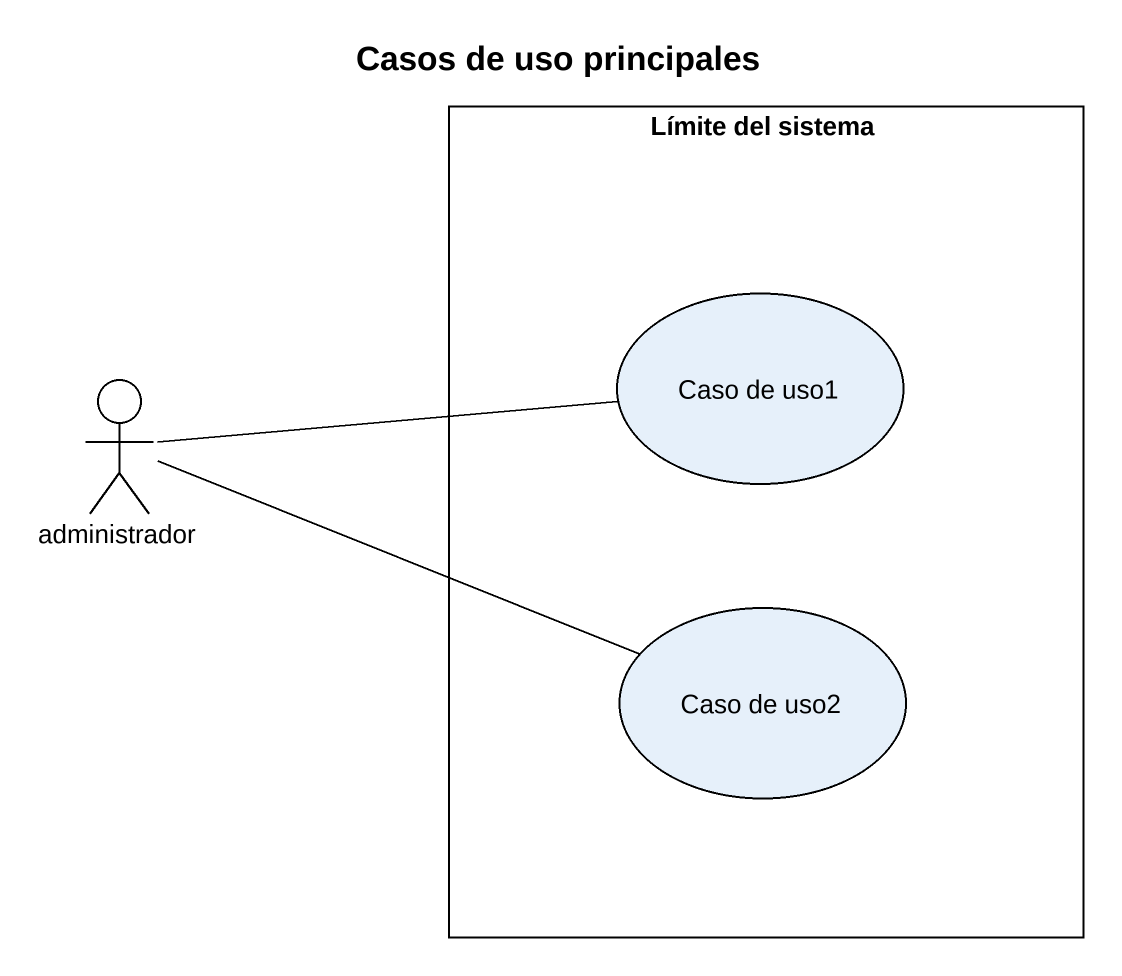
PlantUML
@startuml
title Casos de uso principales
rectangle "Límite del sistema" as Límite_del_sistema {
  usecase "Caso de uso1" as Caso_de_uso1
  usecase "Caso de uso2" as Caso_de_uso2
}
actor administrador
administrador -right- Caso_de_uso1
administrador -right- Caso_de_uso2
@enduml
